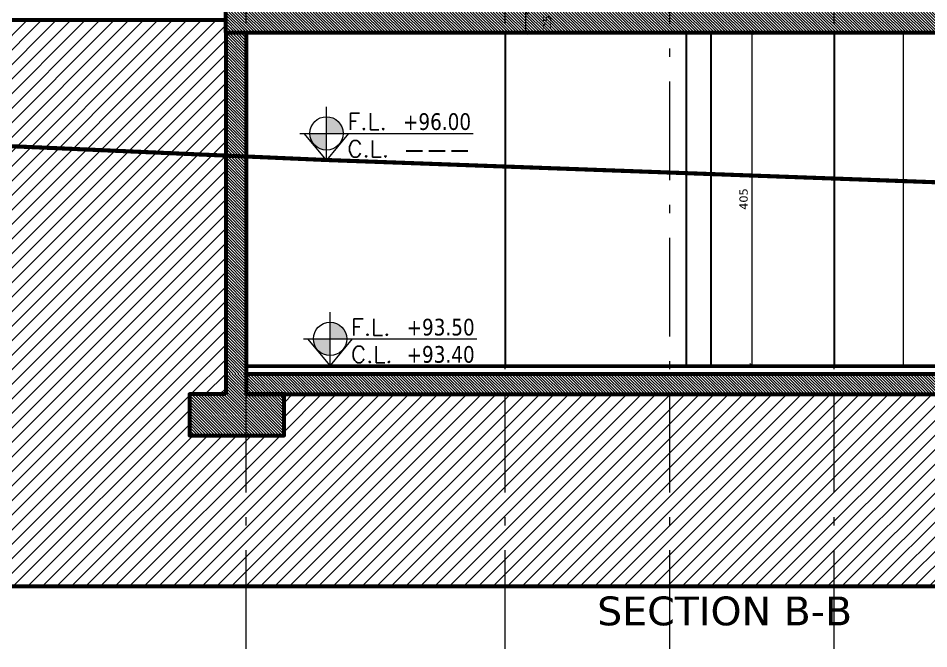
# Model space of a CAD drawing. Header units: inches. Extents: x -48 to 777, y -156 to 510.
# Drawn here: x 140.59 to 151.67, y -6.24 to 1.43 of the extents above; entities that cross this region are included whole.
import ezdxf
from ezdxf.enums import TextEntityAlignment as Align

# ---------------------------------------------------------------- set-up
doc = ezdxf.new("R2010")
doc.units = ezdxf.units.IN
doc.header["$MEASUREMENT"] = 0
for name, pattern in [('ACAD_ISO10W100', [18, 12, -3, 0, -3]), ('HIDDEN', [0.375, 0.25, -0.125]), ('NUHA', [1.45, 0.75, -0.25, 0.2, -0.25])]:
    doc.linetypes.add(name, pattern=pattern)
doc.layers.get('Defpoints').update_dxf_attribs({"lineweight": 5})
for name, color, linetype, lineweight in [('A-AXIS ST', 251, 'ACAD_ISO10W100', 5), ('A-DIM', 9, 'Continuous', 5), ('A-DOORS', 38, 'Continuous', 20), ('A-HIDDEN', 254, 'HIDDEN', 5), ('A-PILLARS', 1, 'Continuous', 60), ('A-PROJECTION1', 6, 'Continuous', 30), ('A-SIGNS1', 20, 'Continuous', 15), ('A-SIGNS2', 30, 'Continuous', 15), ('A-TEXT', 50, 'Continuous', 15), ('C-STONE', 42, 'Continuous', 30), ('H-PILLARS', 61, 'Continuous', 5)]:
    doc.layers.add(name, color=color, linetype=linetype, lineweight=lineweight)
doc.layers.add('HH-DARK GREY', color=7, linetype='Continuous', lineweight=5, true_color=0x404040)
doc.styles.add('ROMAND', font='verdana.ttf')
doc.styles.add('ROMANS', font='romans__.ttf', dxfattribs={"height": 0.14})
doc.dimstyles.new('M-1.50', dxfattribs={"dimtxt": 0.1, "dimasz": 0.05, "dimexe": 0.025, "dimexo": 0.025, "dimgap": 0.05, "dimtad": 1, "dimlfac": 100, "dimrnd": 0.5, "dimzin": 9, "dimdsep": 46, "dimtxsty": 'ROMAND', "dimblk": 'OBLIQUE', "dimcen": 1, "dimdle": 0.025, "dimclrd": 256, "dimclre": 256, "dimclrt": 2, "dimadec": 0, "dimazin": 0, "dimtfac": 0.666667, "dimtmove": 2, "dimatfit": 3, "dimfxl": 0.04, "dimtolj": 1, "dimtzin": 5, "dimlwd": -1, "dimlwe": -1, "dimarcsym": 0})
pattern_1 = [(135, (-675.768862, 58.306158), (-0.0176776695, -0.0176776695), [])]
pattern_2 = [(135, (-675.768862, 57.906158), (-0.0176776695, -0.0176776695), [])]

# ---------------------------------------------------------------- blocks, each defined once
blk = doc.blocks.new('GXFHGCGFCD')
at = {"layer": 'A-SIGNS1', "linetype": 'NUHA'}
h = blk.add_hatch(color=256, dxfattribs=at)
h.paths.add_polyline_path([(90.3819, 61.3301), (90.3819, 61.1701), (90.5419, 61.1701, 0.414214)])
h.paths.add_polyline_path([(90.3819, 61.1701), (90.2219, 61.1701, 0.414214), (90.3819, 61.0101)])
at = {"layer": 'A-SIGNS1'}
for p, q in [((90.3819, 60.9141), (90.3819, 61.4261)), ((90.1259, 61.1701), (91.7898, 61.1701))]:
    blk.add_line(p, q, dxfattribs=at)
blk.add_circle((90.3819, 61.1701), 0.16, dxfattribs=at)
blk = doc.blocks.new('DGXFHXFGDFD')
at = {"layer": 'A-SIGNS1'}
blk.add_blockref('GXFHGCGFCD', (0, 0), dxfattribs=at)
at = {"layer": 'A-SIGNS2', "linetype": 'NUHA', "style": 'ROMANS'}
for s, p in [('F.L.', (90.5835, 61.2031)), ('C.L.', (90.5835, 60.9413))]:
    blk.add_text(s, height=0.16, dxfattribs=at).set_placement(p)
at = {"layer": 'A-SIGNS2', "style": 'ROMANS', "width": 0.910135, "flags": 4}
for tag, p, p2 in [('NIV.FINI', (91.1159, 61.2031), (91.7898, 61.2031)), ('NIV.BETON', (91.1159, 60.9413), (91.7898, 60.9413))]:
    blk.add_attdef(tag, text='', height=0.16, dxfattribs=at).set_placement(p, p2, align=Align.FIT)
blk = doc.blocks.new('_Oblique')
at = {"color": 0, "linetype": 'ByBlock', "lineweight": -2}
blk.add_line((-0.5, -0.5), (0.5, 0.5), dxfattribs=at)
blk = doc.blocks.new('*D869')
at = {"layer": 'A-DIM', "transparency": 16777216}
blk.add_line((149.518, -2.822), (149.518, 1.278), dxfattribs=at)
at = {"layer": 'Defpoints', "color": 0, "transparency": 16777216}
for p in [(149.518, 1.253), (149.518, 1.253), (149.518, -2.797)]:
    blk.add_point(p, dxfattribs=at)
at = {"layer": 'A-DIM', "transparency": 16777216, "xscale": 0.05, "yscale": 0.05, "zscale": 0.05}
for p, rotation in [((149.518, 1.253), 90), ((149.518, -2.797), 270)]:
    blk.add_blockref('_Oblique', p, dxfattribs=dict(at, rotation=rotation))
at = {"layer": 'A-DIM', "color": 2, "transparency": 16777216, "insert": (149.416, -0.772), "char_height": 0.1, "attachment_point": 5, "rotation": 90, "style": 'ROMAND'}
blk.add_mtext('\\A1;405', dxfattribs=at)
blk = doc.blocks.new('*D870')
at = {"layer": 'A-DIM', "transparency": 16777216}
blk.add_line((146.769, 1.228), (146.769, 1.528), dxfattribs=at)
at = {"layer": 'Defpoints', "color": 0, "transparency": 16777216}
for p in [(146.769, 1.503), (146.769, 1.503), (146.769, 1.253)]:
    blk.add_point(p, dxfattribs=at)
at = {"layer": 'A-DIM', "transparency": 16777216, "xscale": 0.05, "yscale": 0.05, "zscale": 0.05}
for p, rotation in [((146.769, 1.503), 90), ((146.769, 1.253), 270)]:
    blk.add_blockref('_Oblique', p, dxfattribs=dict(at, rotation=rotation))
at = {"layer": 'A-DIM', "color": 2, "transparency": 16777216, "insert": (147.026, 1.378), "char_height": 0.1, "attachment_point": 5, "rotation": 90, "style": 'ROMAND'}
blk.add_mtext('\\A1;25', dxfattribs=at)

msp = doc.modelspace()

# ---------------------------------------------------------------- hatches: boundary and pattern name
at = {"layer": 'H-PILLARS'}
h = msp.add_hatch(dxfattribs=at)
h.set_pattern_fill('ANSI31', color=256, scale=0.2, angle=90)
h.set_pattern_definition(pattern_1)
h.paths.add_polyline_path([(157.11773, 4.85252), (143.11773, 4.85252), (143.11773, 4.60252), (157.11773, 4.60252)])
h.paths.add_polyline_path([(155.91773, 1.50252), (155.81773, 1.50252), (143.11773, 1.50252), (143.11773, 1.25252), (143.36773, 1.25252), (155.91773, 1.25252)])
h = msp.add_hatch(dxfattribs=at)
h.set_pattern_fill('ANSI31', color=256, scale=0.2, angle=90)
h.set_pattern_definition(pattern_1)
h.paths.add_polyline_path([(143.36773, 1.25252), (143.11773, 1.25252), (143.11773, -2.89748), (143.36773, -2.89748)])
h.paths.add_polyline_path([(155.91773, 1.25252), (155.66773, 1.25252), (155.66773, -2.89748), (155.91773, -2.89748), (155.91773, -2.49748)])
h = msp.add_hatch(dxfattribs=at)
h.set_pattern_fill('ANSI31', color=256, scale=0.2, angle=90)
h.set_pattern_definition(pattern_2)
h.paths.add_polyline_path([(155.91773, -2.89748), (143.11773, -2.89748), (143.11773, -3.14748), (155.91773, -3.14748)])
h = msp.add_hatch(dxfattribs=at)
h.set_pattern_fill('ANSI31', color=256, scale=0.2, angle=90)
h.set_pattern_definition(pattern_2)
h.paths.add_polyline_path([(143.82821, -3.14748), (142.67821, -3.14748), (142.67821, -3.64748), (143.82821, -3.64748)])
at = {"layer": 'HH-DARK GREY'}
h = msp.add_hatch(dxfattribs=at)
h.set_pattern_fill('ANSI31', color=256)
h.paths.add_polyline_path([(143.11773, 1.25252), (143.11773, 1.40252), (137.68259, 1.40252), (137.68259, -0.14589), (137.98259, -0.14589), (138.08713, -0.14589), (138.08713, -0.32181), (137.58259, -0.32181), (137.58259, -0.14589), (137.58259, -0.00121), (135.38591, 0.09505), (135.38591, -0.85108), (139.42242, -0.85108), (139.42242, -5.48249), (162.25762, -5.48249), (162.25762, -0.95154), (160.36773, -0.88254), (160.36773, -1.25946), (160.66773, -1.25946), (160.77227, -1.25946), (160.77227, -1.43537), (160.16773, -1.43537), (160.16773, -1.25946), (160.16773, 1.40252), (155.91773, 1.40252), (155.91773, 1.25252), (155.91773, -2.89748), (155.91773, -3.14748), (156.37013, -3.14748), (156.37013, -3.64748), (155.22013, -3.64748), (155.22013, -3.14748), (155.16773, -3.14748), (143.82821, -3.14748), (143.82821, -3.64748), (142.67821, -3.64748), (142.67821, -3.14748), (143.11773, -3.14748), (143.11773, -2.89748)])

# ---------------------------------------------------------------- linework, layer by layer
at = {"layer": 'A-AXIS ST', "ltscale": 0.1}
for p, q in [((143.36773, -6.24262), (143.36773, 19.61185)), ((146.51773, -6.24262), (146.51773, 19.61185)), ((148.51773, -6.24262), (148.51773, 19.61185)), ((150.51773, -6.24262), (150.51773, 19.61185))]:
    msp.add_line(p, q, dxfattribs=at)
at = {"layer": 'A-DOORS'}
msp.add_line((151.35769, 1.25252), (151.35769, -2.79748), dxfattribs=at)
at = {"layer": 'A-HIDDEN', "const_width": 0.05}
msp.add_lwpolyline([(137.58259, -0.00121), (144.34364, -0.29748), (160.41773, -0.88436)], dxfattribs=at)
at = {"layer": 'A-PILLARS'}
for p, q in [((143.11773, 1.25252), (143.11773, 1.50252)), ((143.11773, 1.25252), (155.91773, 1.25252)), ((143.11773, 1.25252), (143.11773, -2.89748)), ((143.36773, 1.25252), (143.36773, -3.14748)), ((143.11773, -2.89748), (143.11773, -3.14748)), ((143.36773, -2.89748), (155.66773, -2.89748)), ((143.36773, -3.14748), (155.66773, -3.14748)), ((143.76773, -3.14748), (143.36773, -3.14748))]:
    msp.add_line(p, q, dxfattribs=at)
for points in [[(143.11773, 1.40252), (137.68259, 1.40252)], [(139.42242, -5.48249), (162.25762, -5.48249), (162.25762, -0.95154)], [(143.11773, -3.14748), (142.67821, -3.14748), (142.67821, -3.64748), (143.82821, -3.64748), (143.82821, -3.14748), (143.36773, -3.14748)]]:
    msp.add_lwpolyline(points, dxfattribs=at)
at = {"layer": 'A-PROJECTION1'}
for p, q in [((146.51773, 1.25252), (146.51773, -2.79748)), ((148.71773, 1.25252), (148.71773, -2.79748)), ((149.01773, 1.25252), (149.01773, -2.79748)), ((150.51773, 1.25252), (150.51773, -2.79748))]:
    msp.add_line(p, q, dxfattribs=at)
at = {"layer": 'A-SIGNS1'}
for points in [[(144.61154, 0.02692), (144.34364, -0.29748), (144.07363, 0.02692)], [(144.65514, -2.47308), (144.38724, -2.79748), (144.11724, -2.47308)]]:
    msp.add_lwpolyline(points, dxfattribs=at)
at = {"layer": 'C-STONE'}
for p, q in [((155.66773, -2.79748), (143.36773, -2.79748)), ((155.66773, -2.81748), (143.36773, -2.81748))]:
    msp.add_line(p, q, dxfattribs=at)

# ---------------------------------------------------------------- block references
at = {"layer": 'A-SIGNS1'}
ref = msp.add_blockref('DGXFHXFGDFD', (29.81174, -77.48784), dxfattribs=dict(at, xscale=1.267200000000003, yscale=1.267200000000003, zscale=1.267200000000003))
ref.add_attrib('NIV.FINI', '+96.00', dxfattribs={"layer": 'A-SIGNS2', "height": 0.202752, "style": 'ROMAND', "width": 0.797031}).set_placement((145.27375, 0.06877), (146.10172, 0.06877), align=Align.FIT)
ref.add_attrib('NIV.BETON', '---', dxfattribs={"layer": 'A-SIGNS2', "height": 0.202752, "style": 'ROMAND', "width": 2.179409}).set_placement((145.27375, -0.26299), (146.10172, -0.26299), align=Align.FIT)
ref = msp.add_blockref('DGXFHXFGDFD', (29.85534, -79.98784), dxfattribs=dict(at, xscale=1.267200000000003, yscale=1.267200000000003, zscale=1.267200000000003))
ref.add_attrib('NIV.FINI', '+93.50', dxfattribs={"layer": 'A-SIGNS2', "height": 0.202752, "style": 'ROMAND', "width": 0.797031}).set_placement((145.31736, -2.43123), (146.14533, -2.43123), align=Align.FIT)
ref.add_attrib('NIV.BETON', '+93.40', dxfattribs={"layer": 'A-SIGNS2', "height": 0.202752, "style": 'ROMAND', "width": 0.797031}).set_placement((145.31736, -2.76299), (146.14533, -2.76299), align=Align.FIT)

# ---------------------------------------------------------------- texts
at = {"layer": 'A-TEXT', "insert": (147.63483, -5.60675), "char_height": 0.35, "width": 6.7333176, "attachment_point": 1, "style": 'ROMAND'}
msp.add_mtext('SECTION B-B', dxfattribs=at)

# ---------------------------------------------------------------- dimensions: what is measured, and where the dimension line sits
at = {"layer": 'A-DIM'}
for base, p1, p2, picture, middle in [((146.76929, 1.50252), (146.76929, 1.25252), (146.76929, 1.50252), '*D870', (147.02554, 1.37752)), ((149.51773, 1.25252), (149.51773, -2.79748), (149.51773, 1.25252), '*D869', (149.41568, -0.77248))]:
    dim = msp.add_linear_dim(base=base, p1=p1, p2=p2, angle=90, dimstyle='M-1.50', dxfattribs=at)
    dim.commit()
    dim.dimension.update_dxf_attribs({"geometry": picture, "text_midpoint": middle})

doc.saveas('drawing.dxf')
